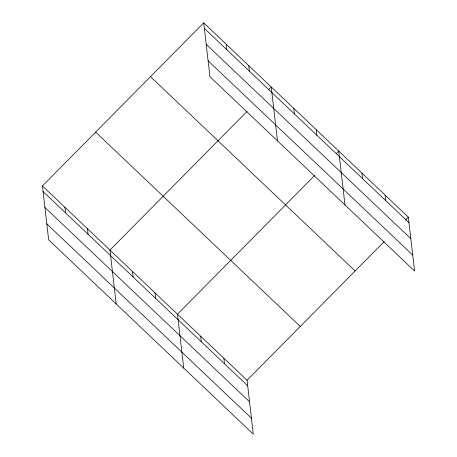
<?xml version="1.0" encoding="UTF-8"?>
<svg xmlns="http://www.w3.org/2000/svg" width="457" height="457" viewBox="0 0 457 457"><rect width="100%" height="100%" fill="white"/><g stroke="black" fill="none" stroke-linecap="round" stroke-linejoin="round"><path stroke-width="0.69" d="M42.427 185.953L247.054 380.27L253.287 434.15L48.659 239.834L42.427 185.953L203.713 22.85L408.341 217.166L414.573 271.047L209.946 76.73L203.713 22.85M247.088 111.394L109.954 250.082L116.187 303.956M268.282 89.966L271.241 86.973L277.473 140.853M314.616 175.517L177.482 314.205L183.714 368.085M336.301 153.592L338.763 151.096L345.001 204.976M247.054 380.27L384.188 241.587M405.382 220.154L408.341 217.166M204.353 28.391L408.981 222.708M206.198 44.346L410.826 238.663M208.101 60.781L412.728 255.092M150.49 76.673L355.118 270.99M95.65 132.13L300.278 326.447M43.067 191.5L247.694 385.817M44.912 207.449L249.539 401.766M46.814 223.884L251.441 418.201M385.148 195.145L385.788 200.686M361.955 173.123L362.595 178.664M316.255 129.725L316.895 135.266M293.748 108.349L294.388 113.89M248.728 65.597L249.368 71.143M226.221 44.226L226.861 49.767M223.861 358.248L224.507 363.789M200.674 336.226L201.314 341.767M154.974 292.828L155.614 298.37M132.461 271.452L133.107 276.999M87.447 228.706L88.087 234.247M64.934 207.329L65.579 212.871"/></g></svg>
